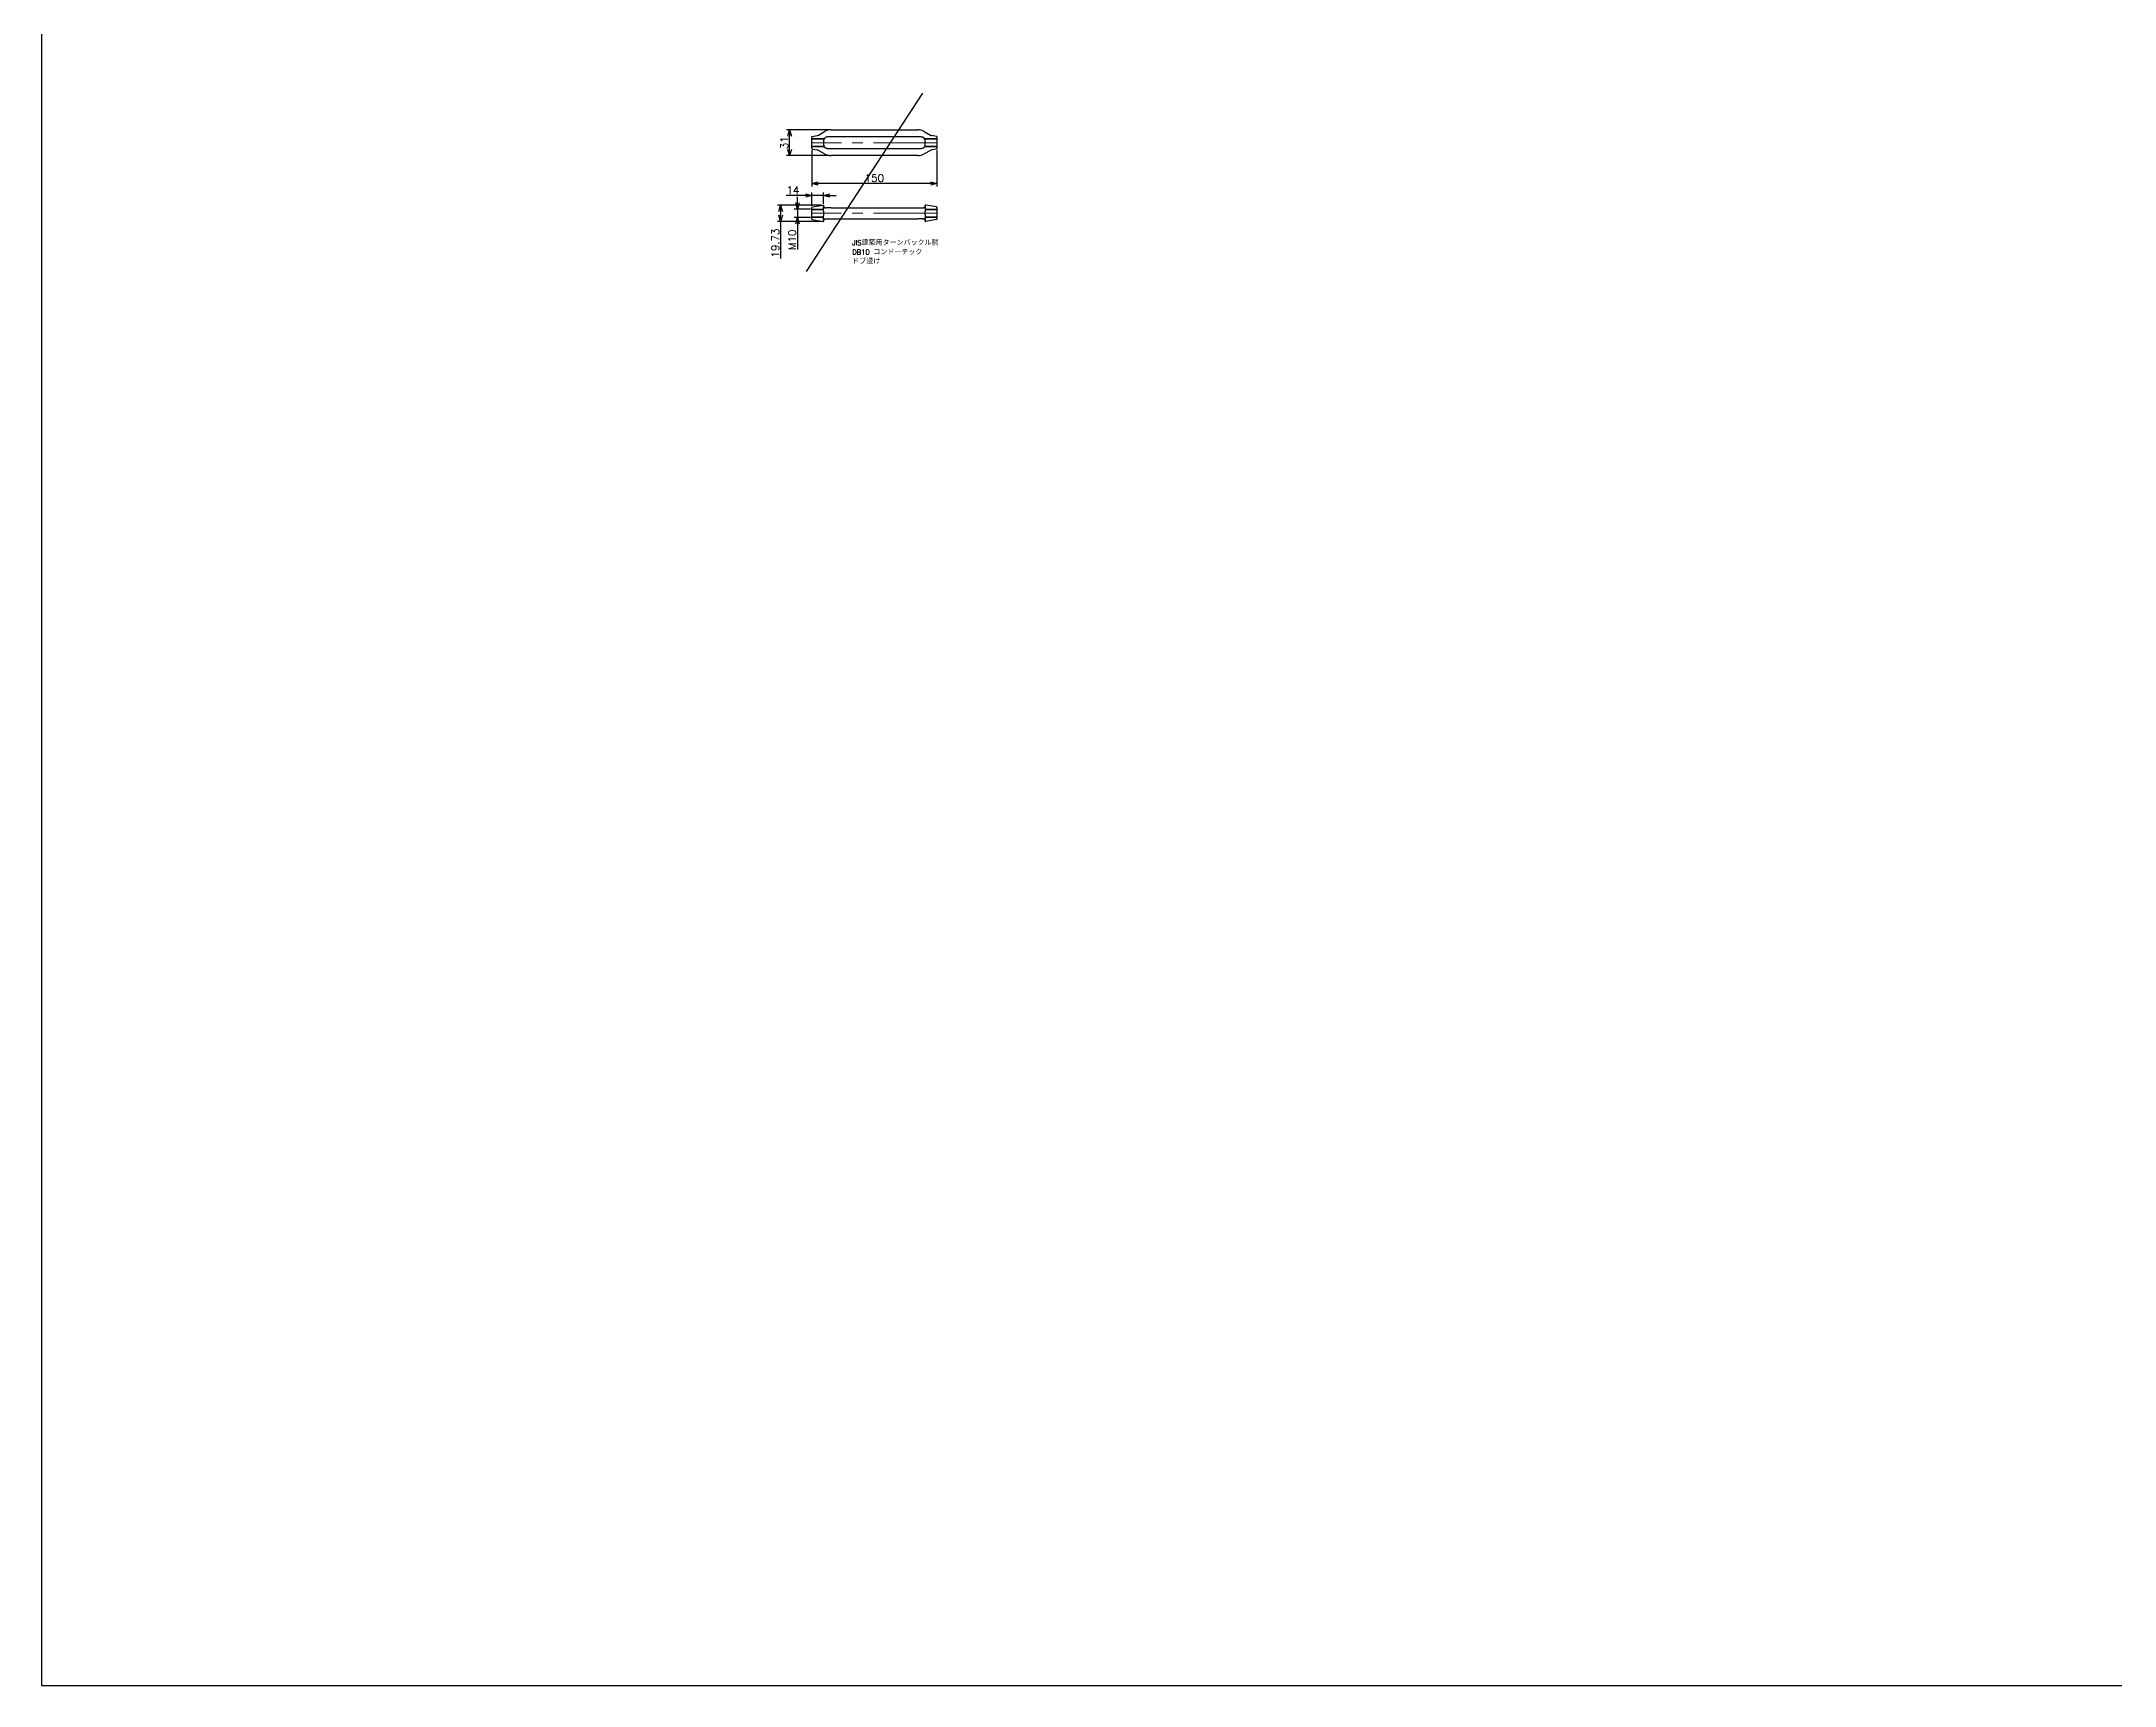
# Model space of a CAD drawing. Header units: millimetres. Extents: x -8731 to 85711, y -14522 to 31379.
# Drawn here: x 50504 to 52993, y -4374 to -2400 of the extents above; entities that cross this region are included whole.
import ezdxf

# ---------------------------------------------------------------- set-up
doc = ezdxf.new("R2010")
doc.units = ezdxf.units.MM
doc.header["$LTSCALE"] = 4
doc.header["$PDMODE"] = 99
doc.header["$PDSIZE"] = 1
doc.linetypes.add('CENTER2', pattern=[28.575, 19.05, -3.175, 3.175, -3.175])
doc.linetypes.add('HIDDEN', pattern=[9.525, 6.35, -3.175])
for name, color, linetype, lineweight in [('01_NORMAL', 7, 'Continuous', 25), ('04_HIDDEN', 2, 'HIDDEN', 13), ('05_CENTER', 4, 'CENTER2', 13), ('08_DIM', 3, 'Continuous', 13)]:
    doc.layers.add(name, color=color, linetype=linetype, lineweight=lineweight)
doc.styles.add('KSS_TXT', font='txt.shx', dxfattribs={"bigfont": 'extfont2.shx'})
doc.dimstyles.new('KSS_DIM', dxfattribs={"dimscale": 3, "dimtxt": 3, "dimasz": 2.5, "dimexe": 1.25, "dimexo": 0.625, "dimtad": 1, "dimdsep": 46, "dimtxsty": 'KSS_TXT', "dimblk": 'OPEN30', "dimcen": 0, "dimazin": 2, "dimtfac": 0.75, "dimtmove": 0, "dimatfit": 3, "dimldrblk": 'OPEN30', "dimfxl": 1, "dimtolj": 1, "dimarcsym": 0})

# ---------------------------------------------------------------- blocks, each defined once
blk = doc.blocks.new('M10b_1')
at = {"color": 0}
for p, q in [((0, -7.1), (0, 7.1)), ((0.4, 7.6), (13.4, 9.9)), ((14, 9.4), (14, 8.5)), ((14, 3.6), (14, 3.9)), ((15.9, 6.4), (17.1, 6.4)), ((22.9, 6.4), (17.1, 6.4)), ((22.9, 6.4), (127.1, 6.4)), ((127.1, 6.4), (132.9, 6.4)), ((132.9, 6.4), (134.1, 6.4)), ((136, 8.5), (136, 9.4)), ((136, 3.9), (136, 3.6)), ((149.6, 7.6), (136.6, 9.9)), ((150, 7.1), (150, -7.1)), ((0.4, -7.6), (13.4, -9.9)), ((14, -3.9), (14, -3.6)), ((14, -8.5), (14, -9.4)), ((15.9, -6.5), (17.1, -6.5)), ((17.1, -6.5), (22.9, -6.5)), ((17.1, -6.5), (22.9, -6.5)), ((22.9, -6.5), (127.1, -6.5)), ((132.9, -6.5), (127.1, -6.5)), ((132.9, -6.5), (134.1, -6.5)), ((136, -3.6), (136, -3.9)), ((136, -9.4), (136, -8.5)), ((149.6, -7.6), (136.6, -9.9))]:
    blk.add_line(p, q, dxfattribs=at)
for centre, start, end in [((0.5, 7.1), 100, 180), ((13.5, 9.4), 0, 100), ((136.5, 9.4), 80, 180), ((149.5, 7.1), 0, 80), ((0.5, -7.1), 180, 260), ((13.5, -9.4), 260, 0), ((136.5, -9.4), 180, 280), ((149.5, -7.1), 280, 0)]:
    blk.add_arc(centre, 0.5, start, end, dxfattribs=at)
for points, knots in [([(14, 8.5), (14, 8.4), (14, 8.3), (14.1, 8.1), (14.1, 8), (14.2, 7.8), (14.3, 7.7), (14.5, 7.4), (14.7, 7.3), (15, 7), (15.1, 6.9), (15.3, 6.8)], [0, 0, 0, 0, 0.0862506, 0.0862506, 0.1725013, 0.1725013, 0.2587519, 0.2587519, 0.3450026, 0.3450026, 0.4312532, 0.4312532, 0.4312532, 0.4312532]), ([(14, 3.9), (14, 5), (14, 6), (14, 7.5), (14, 8), (14, 8.5)], [0, 0, 0, 0, 0.3037056, 0.3037056, 0.5032238, 0.5032238, 0.5032238, 0.5032238]), ([(14, -3.6), (14, -3.6), (14, -3.5), (14, -3.3), (14, -3.1), (14.1, -2.6), (14.2, -2.1), (14.4, -1.1), (14.5, -0.5), (14.5, 0), (14.5, 0.5), (14.4, 1.1), (14.2, 2.1), (14.1, 2.6), (14, 3.1), (14, 3.3), (14, 3.5), (14, 3.6), (14, 3.6)], [4.4428625, 4.4428625, 4.4428625, 4.4428625, 4.4745429, 4.4745429, 4.5476961, 4.5476961, 4.7070575, 4.7070575, 4.8664189, 4.8664189, 4.8664189, 5.0257804, 5.0257804, 5.1851418, 5.1851418, 5.2582949, 5.2582949, 5.2899754, 5.2899754, 5.2899754, 5.2899754]), ([(15.3, 6.8), (15.4, 6.7), (15.5, 6.6), (15.7, 6.5), (15.8, 6.5), (15.9, 6.5), (16, 6.5), (16, 6.4)], [-0.5898009, -0.5898009, -0.5898009, -0.5898009, -0.5284975, -0.5284975, -0.4671942, -0.4671942, -0.4074146, -0.4074146, -0.4074146, -0.4074146]), ([(16, 6.4), (16, 6.5), (16, 6.5), (15.9, 6.5), (15.8, 6.5), (15.7, 6.5), (15.6, 6.6), (15.4, 6.7), (15.4, 6.7), (15.3, 6.8)], [-0.4016766, -0.4016766, -0.4016766, -0.4016766, -0.3777034, -0.3777034, -0.316343, -0.316343, -0.2549827, -0.2549827, -0.219037, -0.219037, -0.219037, -0.219037]), ([(134.7, 6.8), (134.6, 6.7), (134.5, 6.6), (134.3, 6.5), (134.2, 6.5), (134.1, 6.5), (134, 6.5), (134, 6.4)], [-0.5898009, -0.5898009, -0.5898009, -0.5898009, -0.5284975, -0.5284975, -0.4671942, -0.4671942, -0.4074146, -0.4074146, -0.4074146, -0.4074146]), ([(134.7, 6.8), (134.9, 6.9), (135, 7), (135.3, 7.3), (135.5, 7.4), (135.7, 7.7), (135.8, 7.8), (135.9, 8), (135.9, 8.1), (136, 8.3), (136, 8.4), (136, 8.5)], [0.2796978, 0.2796978, 0.2796978, 0.2796978, 0.3659485, 0.3659485, 0.4521991, 0.4521991, 0.5384497, 0.5384497, 0.6247004, 0.6247004, 0.710951, 0.710951, 0.710951, 0.710951]), ([(136, 3.6), (136, 3.6), (136, 3.5), (136, 3.3), (136, 3.1), (135.9, 2.6), (135.8, 2.1), (135.6, 1.1), (135.5, 0.5), (135.5, -0.5), (135.6, -1.1), (135.8, -2.1), (135.9, -2.6), (136, -3.1), (136, -3.3), (136, -3.5), (136, -3.6), (136, -3.6)], [2.009653, 2.009653, 2.009653, 2.009653, 2.0413335, 2.0413335, 2.1144866, 2.1144866, 2.273848, 2.273848, 2.4332095, 2.4332095, 2.5925709, 2.5925709, 2.7519323, 2.7519323, 2.8250855, 2.8250855, 2.8567659, 2.8567659, 2.8567659, 2.8567659]), ([(136, 8.5), (136, 7.9), (136, 7.3), (136, 5.8), (136, 4.9), (136, 3.9)], [0, 0, 0, 0, 0.231406, 0.231406, 0.5032282, 0.5032282, 0.5032282, 0.5032282]), ([(14, -8.5), (14, -7.9), (14, -7.3), (14, -5.8), (14, -4.9), (14, -3.9)], [0, 0, 0, 0, 0.231406, 0.231406, 0.5032282, 0.5032282, 0.5032282, 0.5032282]), ([(15.3, -6.8), (15.1, -6.9), (15, -7), (14.7, -7.3), (14.5, -7.4), (14.3, -7.7), (14.2, -7.8), (14.1, -8), (14.1, -8.1), (14, -8.3), (14, -8.4), (14, -8.5)], [0.2796978, 0.2796978, 0.2796978, 0.2796978, 0.3659485, 0.3659485, 0.4521991, 0.4521991, 0.5384497, 0.5384497, 0.6247004, 0.6247004, 0.710951, 0.710951, 0.710951, 0.710951]), ([(15.3, -6.8), (15.4, -6.7), (15.5, -6.6), (15.7, -6.5), (15.8, -6.5), (15.9, -6.5), (16, -6.5), (16, -6.5)], [-0.5898009, -0.5898009, -0.5898009, -0.5898009, -0.5284975, -0.5284975, -0.4671942, -0.4671942, -0.4074146, -0.4074146, -0.4074146, -0.4074146]), ([(134, -6.5), (134, -6.5), (134, -6.5), (134.1, -6.5), (134.2, -6.5), (134.3, -6.5), (134.4, -6.6), (134.6, -6.7), (134.6, -6.7), (134.7, -6.8)], [-0.4016766, -0.4016766, -0.4016766, -0.4016766, -0.3777034, -0.3777034, -0.316343, -0.316343, -0.2549827, -0.2549827, -0.219037, -0.219037, -0.219037, -0.219037]), ([(134.7, -6.8), (134.6, -6.7), (134.5, -6.6), (134.3, -6.5), (134.2, -6.5), (134.1, -6.5), (134, -6.5), (134, -6.5)], [-0.5898009, -0.5898009, -0.5898009, -0.5898009, -0.5284975, -0.5284975, -0.4671942, -0.4671942, -0.4074146, -0.4074146, -0.4074146, -0.4074146]), ([(136, -8.5), (136, -8.4), (136, -8.3), (135.9, -8.1), (135.9, -8), (135.8, -7.8), (135.7, -7.7), (135.5, -7.4), (135.3, -7.3), (135, -7), (134.9, -6.9), (134.7, -6.8)], [0, 0, 0, 0, 0.0862506, 0.0862506, 0.1725013, 0.1725013, 0.2587519, 0.2587519, 0.3450026, 0.3450026, 0.4312532, 0.4312532, 0.4312532, 0.4312532]), ([(136, -3.9), (136, -5), (136, -6), (136, -7.5), (136, -8), (136, -8.5)], [0, 0, 0, 0, 0.3037056, 0.3037056, 0.5032238, 0.5032238, 0.5032238, 0.5032238])]:
    blk.add_open_spline(points, degree=3, knots=knots, dxfattribs=at)
for points in [[(14, 8.5), (14, 8.5), (14, 8.5), (14, 8.5)], [(136, 8.5), (136, 8.5), (136, 8.5), (136, 8.5)], [(14, -8.5), (14, -8.5), (14, -8.5), (14, -8.5)], [(136, -8.5), (136, -8.5), (136, -8.5), (136, -8.5)]]:
    blk.add_open_spline(points, degree=3, dxfattribs=at)
at = {"layer": '04_HIDDEN', "color": 0}
for p, q in [((14, 5), (0, 5)), ((14, 4.2), (0, 4.2)), ((135.5, 4.2), (150, 4.2)), ((136, 5), (150, 5)), ((0, -4.2), (14, -4.2)), ((0, -5), (14, -5)), ((136, -4.2), (150, -4.2)), ((136, -5), (150, -5))]:
    blk.add_line(p, q, dxfattribs=at)
at = {"layer": '05_CENTER', "color": 0}
blk.add_line((150, 0), (0, 0), dxfattribs=at)
blk = doc.blocks.new('M10a_1')
at = {"color": 0}
for p, q in [((0, -7.1), (0, 7.1)), ((0.4, 7.6), (6.1, 8.6)), ((7.8, 9.2), (15.1, 13.4)), ((14, 2.1), (14, -2.1)), ((22.9, 15.5), (127.1, 15.5)), ((22.9, 7.5), (127.1, 7.5)), ((134.9, 13.4), (142.2, 9.2)), ((136, -2.1), (136, 2.1)), ((149.6, 7.6), (143.9, 8.6)), ((150, 7.1), (150, -7.1)), ((0.4, -7.6), (6.1, -8.6)), ((15.1, -13.4), (7.8, -9.2)), ((127.1, -7.5), (22.9, -7.5)), ((127.1, -15.5), (22.9, -15.5)), ((142.2, -9.2), (134.9, -13.4)), ((149.6, -7.6), (143.9, -8.6))]:
    blk.add_line(p, q, dxfattribs=at)
for centre, radius, start, end in [((0.5, 7.1), 0.5, 100, 180), ((5.3, 13.5), 5, 280, 300), ((19, 2.1), 5, 113.6985, 180), ((22.9, 0), 15.5, 90, 120), ((127.1, 0), 15.5, 60, 90), ((131, 2.1), 5, 0, 66.3015), ((144.7, 13.5), 5, 240, 260), ((149.5, 7.1), 0.5, 0, 80), ((0.5, -7.1), 0.5, 180, 260), ((5.3, -13.5), 5, 60, 80), ((19, -2.1), 5, 180, 246.3015), ((22.9, 0), 15.5, 240, 270), ((127.1, 0), 15.5, 270, 300), ((131, -2.1), 5, 293.6985, 0), ((144.7, -13.5), 5, 100, 120), ((149.5, -7.1), 0.5, 280, 0)]:
    blk.add_arc(centre, radius, start, end, dxfattribs=at)
for points, knots in [([(17, 6.7), (17, 6.7), (17, 6.7), (17.5, 6.9), (17.8, 7), (18.2, 7.1)], [0.132303, 0.132303, 0.132303, 0.132303, 0.144082, 0.144082, 0.2938879, 0.2938879, 0.2938879, 0.2938879]), ([(18.2, 7.1), (18.7, 7.2), (19.2, 7.3), (20.1, 7.5), (20.6, 7.5), (21, 7.5)], [-0.3893718, -0.3893718, -0.3893718, -0.3893718, -0.1946859, -0.1946859, 0, 0, 0, 0]), ([(21, 7.5), (21.3, 7.5), (21.6, 7.5), (22.3, 7.5), (22.6, 7.5), (22.9, 7.5)], [0, 0, 0, 0, 0.1265606, 0.1265606, 0.2531211, 0.2531211, 0.2531211, 0.2531211]), ([(127.1, 7.5), (127.4, 7.5), (127.7, 7.5), (128.4, 7.5), (128.7, 7.5), (129, 7.5)], [-0.0016427, -0.0016427, -0.0016427, -0.0016427, 0.1249178, 0.1249178, 0.2514784, 0.2514784, 0.2514784, 0.2514784]), ([(129, 7.5), (129.2, 7.5), (129.4, 7.5), (130, 7.5), (130.4, 7.4), (131.1, 7.3), (131.4, 7.2), (131.8, 7.1)], [0, 0, 0, 0, 0.0982017, 0.0982017, 0.2553245, 0.2553245, 0.3893712, 0.3893712, 0.3893712, 0.3893712]), ([(131.8, 7.1), (132.2, 7), (132.6, 6.8), (133, 6.7), (133, 6.7), (133, 6.7)], [0, 0, 0, 0, 0.158613, 0.158613, 0.1615858, 0.1615858, 0.1615858, 0.1615858]), ([(18.2, -7.1), (17.8, -7), (17.4, -6.8), (17, -6.7), (17, -6.7), (17, -6.7)], [0, 0, 0, 0, 0.158613, 0.158613, 0.1615858, 0.1615858, 0.1615858, 0.1615858]), ([(21, -7.5), (20.8, -7.5), (20.6, -7.5), (20, -7.5), (19.6, -7.4), (18.9, -7.3), (18.6, -7.2), (18.2, -7.1)], [0, 0, 0, 0, 0.0982017, 0.0982017, 0.2553245, 0.2553245, 0.3893712, 0.3893712, 0.3893712, 0.3893712]), ([(22.9, -7.5), (22.6, -7.5), (22.3, -7.5), (21.6, -7.5), (21.3, -7.5), (21, -7.5)], [-0.0016427, -0.0016427, -0.0016427, -0.0016427, 0.1249178, 0.1249178, 0.2514784, 0.2514784, 0.2514784, 0.2514784]), ([(129, -7.5), (128.7, -7.5), (128.4, -7.5), (127.7, -7.5), (127.4, -7.5), (127.1, -7.5)], [0, 0, 0, 0, 0.1265606, 0.1265606, 0.2531211, 0.2531211, 0.2531211, 0.2531211]), ([(131.8, -7.1), (131.3, -7.2), (130.8, -7.3), (129.9, -7.5), (129.4, -7.5), (129, -7.5)], [-0.3893718, -0.3893718, -0.3893718, -0.3893718, -0.1946859, -0.1946859, 0, 0, 0, 0]), ([(133, -6.7), (133, -6.7), (133, -6.7), (132.5, -6.9), (132.2, -7), (131.8, -7.1)], [0.132303, 0.132303, 0.132303, 0.132303, 0.144082, 0.144082, 0.2938879, 0.2938879, 0.2938879, 0.2938879])]:
    blk.add_open_spline(points, degree=3, knots=knots, dxfattribs=at)
at = {"layer": '04_HIDDEN', "color": 0}
for p, q in [((14.9, 5), (0, 5)), ((14.5, 4.2), (0, 4.2)), ((135.1, 5), (150, 5)), ((135.5, 4.2), (150, 4.2)), ((0, -4.2), (14.5, -4.2)), ((0, -5), (14.9, -5)), ((135.1, -5), (150, -5)), ((135.5, -4.2), (150, -4.2))]:
    blk.add_line(p, q, dxfattribs=at)
at = {"layer": '05_CENTER', "color": 0}
blk.add_line((150, 0), (0, 0), dxfattribs=at)
blk = doc.blocks.new('_Open30')
at = {"color": 0, "linetype": 'ByBlock', "lineweight": -2}
for p, q in [((-1, 0.27), (0, 0)), ((0, 0), (-1, -0.27)), ((0, 0), (-1, 0))]:
    blk.add_line(p, q, dxfattribs=at)
blk = doc.blocks.new('*D4196')
at = {"layer": '08_DIM', "color": 0, "lineweight": -2, "transparency": 16777216}
for p, q in [((51429.1, -2530.1), (51429.1, -2573.9)), ((51579.1, -2530.1), (51579.1, -2573.9)), ((51571.6, -2570.1), (51436.6, -2570.1))]:
    blk.add_line(p, q, dxfattribs=at)
at = {"layer": 'Defpoints', "color": 0, "transparency": 16777216}
for p in [(51429.1, -2528.3), (51579.1, -2528.3), (51429.1, -2570.1)]:
    blk.add_point(p, dxfattribs=at)
at = {"layer": '08_DIM', "color": 0, "lineweight": -2, "transparency": 16777216, "xscale": 7.5, "yscale": 7.5, "zscale": 7.5, "rotation": 180}
blk.add_blockref('_Open30', (51429.1, -2570.1), dxfattribs=at)
at = {"layer": '08_DIM', "color": 0, "lineweight": -2, "transparency": 16777216, "xscale": 7.5, "yscale": 7.5, "zscale": 7.5}
blk.add_blockref('_Open30', (51579.1, -2570.1), dxfattribs=at)
at = {"layer": '08_DIM', "color": 0, "transparency": 16777216, "insert": (51504.1, -2563.7), "char_height": 9, "attachment_point": 5, "style": 'KSS_TXT'}
blk.add_mtext('\\A1;150', dxfattribs=at)
blk = doc.blocks.new('*D4197')
at = {"layer": '08_DIM', "color": 0, "lineweight": -2, "transparency": 16777216}
for p, q in [((51450.1, -2505.7), (51398.7, -2505.7)), ((51402.4, -2529.2), (51402.4, -2513.2)), ((51450.1, -2536.7), (51398.7, -2536.7))]:
    blk.add_line(p, q, dxfattribs=at)
at = {"layer": 'Defpoints', "color": 0, "transparency": 16777216}
for p in [(51402.4, -2505.7), (51452, -2505.7), (51452, -2536.7)]:
    blk.add_point(p, dxfattribs=at)
at = {"layer": '08_DIM', "color": 0, "lineweight": -2, "transparency": 16777216, "xscale": 7.5, "yscale": 7.5, "zscale": 7.5}
for p, rotation in [((51402.4, -2505.7), 90), ((51402.4, -2536.7), 270)]:
    blk.add_blockref('_Open30', p, dxfattribs=dict(at, rotation=rotation))
at = {"layer": '08_DIM', "color": 0, "transparency": 16777216, "insert": (51396, -2521.2), "char_height": 9, "attachment_point": 5, "rotation": 90, "style": 'KSS_TXT'}
blk.add_mtext('\\A1;31', dxfattribs=at)
blk = doc.blocks.new('*D4198')
at = {"layer": '08_DIM', "color": 0, "lineweight": -2, "transparency": 16777216}
for p, q in [((51421.6, -2584.7), (51398.4, -2584.7)), ((51429.1, -2597), (51429.1, -2580.9)), ((51443.1, -2584.7), (51429.1, -2584.7)), ((51443.1, -2594.7), (51443.1, -2580.9)), ((51450.6, -2584.7), (51458.1, -2584.7))]:
    blk.add_line(p, q, dxfattribs=at)
at = {"layer": 'Defpoints', "color": 0, "transparency": 16777216}
for p in [(51429.1, -2584.7), (51429.1, -2598.9), (51443.1, -2596.6)]:
    blk.add_point(p, dxfattribs=at)
at = {"layer": '08_DIM', "color": 0, "lineweight": -2, "transparency": 16777216, "xscale": 7.5, "yscale": 7.5, "zscale": 7.5}
blk.add_blockref('_Open30', (51429.1, -2584.7), dxfattribs=at)
at = {"layer": '08_DIM', "color": 0, "lineweight": -2, "transparency": 16777216, "xscale": 7.5, "yscale": 7.5, "zscale": 7.5, "rotation": 180}
blk.add_blockref('_Open30', (51443.1, -2584.7), dxfattribs=at)
at = {"layer": '08_DIM', "color": 0, "transparency": 16777216, "insert": (51406.3, -2578.3), "char_height": 9, "attachment_point": 5, "style": 'KSS_TXT'}
blk.add_mtext('\\A1;14', dxfattribs=at)
blk = doc.blocks.new('*D4199')
at = {"layer": '08_DIM', "color": 0, "lineweight": -2, "transparency": 16777216}
for p, q in [((51411.8, -2593.5), (51411.8, -2586)), ((51427.3, -2601), (51408, -2601)), ((51427.3, -2611), (51408, -2611)), ((51411.8, -2601), (51411.8, -2611)), ((51411.8, -2618.5), (51411.8, -2649.6))]:
    blk.add_line(p, q, dxfattribs=at)
at = {"layer": 'Defpoints', "color": 0, "transparency": 16777216}
for p in [(51411.8, -2611), (51429.1, -2601), (51429.1, -2611)]:
    blk.add_point(p, dxfattribs=at)
at = {"layer": '08_DIM', "color": 0, "lineweight": -2, "transparency": 16777216, "xscale": 7.5, "yscale": 7.5, "zscale": 7.5}
for p, rotation in [((51411.8, -2601), 270), ((51411.8, -2611), 90)]:
    blk.add_blockref('_Open30', p, dxfattribs=dict(at, rotation=rotation))
at = {"layer": '08_DIM', "color": 0, "transparency": 16777216, "insert": (51405.4, -2637.8), "char_height": 9, "attachment_point": 5, "rotation": 90, "style": 'KSS_TXT'}
blk.add_mtext('\\A1;M10', dxfattribs=at)
blk = doc.blocks.new('*D4200')
at = {"layer": '08_DIM', "color": 0, "lineweight": -2, "transparency": 16777216}
for p, q in [((51440.7, -2596.1), (51387.8, -2596.1)), ((51391.6, -2603.6), (51391.6, -2608.3)), ((51440.7, -2615.8), (51387.8, -2615.8)), ((51391.6, -2615.8), (51391.6, -2660.1))]:
    blk.add_line(p, q, dxfattribs=at)
at = {"layer": 'Defpoints', "color": 0, "transparency": 16777216}
for p in [(51442.5, -2596.1), (51391.6, -2615.8), (51442.5, -2615.8)]:
    blk.add_point(p, dxfattribs=at)
at = {"layer": '08_DIM', "color": 0, "lineweight": -2, "transparency": 16777216, "xscale": 7.5, "yscale": 7.5, "zscale": 7.5}
for p, rotation in [((51391.6, -2596.1), 90), ((51391.6, -2615.8), 270)]:
    blk.add_blockref('_Open30', p, dxfattribs=dict(at, rotation=rotation))
at = {"layer": '08_DIM', "color": 0, "transparency": 16777216, "insert": (51385.2, -2641.7), "char_height": 9, "attachment_point": 5, "rotation": 90, "style": 'KSS_TXT'}
blk.add_mtext('\\A1;19.73', dxfattribs=at)

msp = doc.modelspace()

# ---------------------------------------------------------------- linework, layer by layer
at = {"color": 2}
msp.add_lwpolyline([(50504.22859, -4373.54475), (58674.46042, -4373.54475), (58674.46042, -395.62193), (50504.22859, -395.62193)], close=True, dxfattribs=at)
at = {"layer": '01_NORMAL', "color": 1}
msp.add_line((51561.7292, -2461.84468), (51422.10085, -2675.94148), dxfattribs=at)

# ---------------------------------------------------------------- block references
for name, p in [('M10a_1', (51429.12581, -2521.18298)), ('M10b_1', (51429.12581, -2605.95556))]:
    msp.add_blockref(name, p)

# ---------------------------------------------------------------- texts
at = {"color": 0, "style": 'KSS_TXT'}
for s, p in [('JIS建築用ターンバックル胴', (51477.43635, -2644.30941)), ('DB10', (51477.43635, -2655.59881)), ('ドブ浸け', (51477.43635, -2666.66426)), ('コンドーテック', (51502.90759, -2655.59881))]:
    msp.add_text(s, height=6, dxfattribs=at).set_placement(p)

# ---------------------------------------------------------------- dimensions: what is measured, and where the dimension line sits
at = {"layer": '08_DIM'}
for base, p1, p2, picture, middle in [((51402.40644, -2505.68298), (51451.99758, -2536.68298), (51451.99758, -2505.68298), '*D4197', (51396.03144, -2521.18298)), ((51391.56818, -2615.82066), (51442.53899, -2596.09045), (51442.53899, -2615.82066), '*D4200', (51385.19318, -2641.69774))]:
    dim = msp.add_linear_dim(base=base, p1=p1, p2=p2, angle=90, dimstyle='KSS_DIM', dxfattribs=at)
    dim.commit()
    dim.dimension.update_dxf_attribs({"geometry": picture, "text_midpoint": middle})
for base, p1, p2, picture, middle in [((51429.12581, -2570.1298), (51579.12581, -2528.26343), (51429.12581, -2528.26343), '*D4196', (51504.12581, -2563.74855)), ((51429.12581, -2584.67988), (51443.12581, -2596.58285), (51429.12581, -2598.87511), '*D4198', (51406.25081, -2578.30488))]:
    dim = msp.add_linear_dim(base=base, p1=p1, p2=p2, dimstyle='KSS_DIM', dxfattribs=at)
    dim.commit()
    dim.dimension.update_dxf_attribs({"geometry": picture, "text_midpoint": middle})
dim = msp.add_linear_dim(base=(51411.76921, -2610.95556), p1=(51429.12581, -2600.95556), p2=(51429.12581, -2610.95556), angle=90, text='M<>', dimstyle='KSS_DIM', dxfattribs=at)
dim.commit()
dim.dimension.update_dxf_attribs({"geometry": '*D4199', "text_midpoint": (51405.39421, -2637.76806)})

doc.saveas('drawing.dxf')
